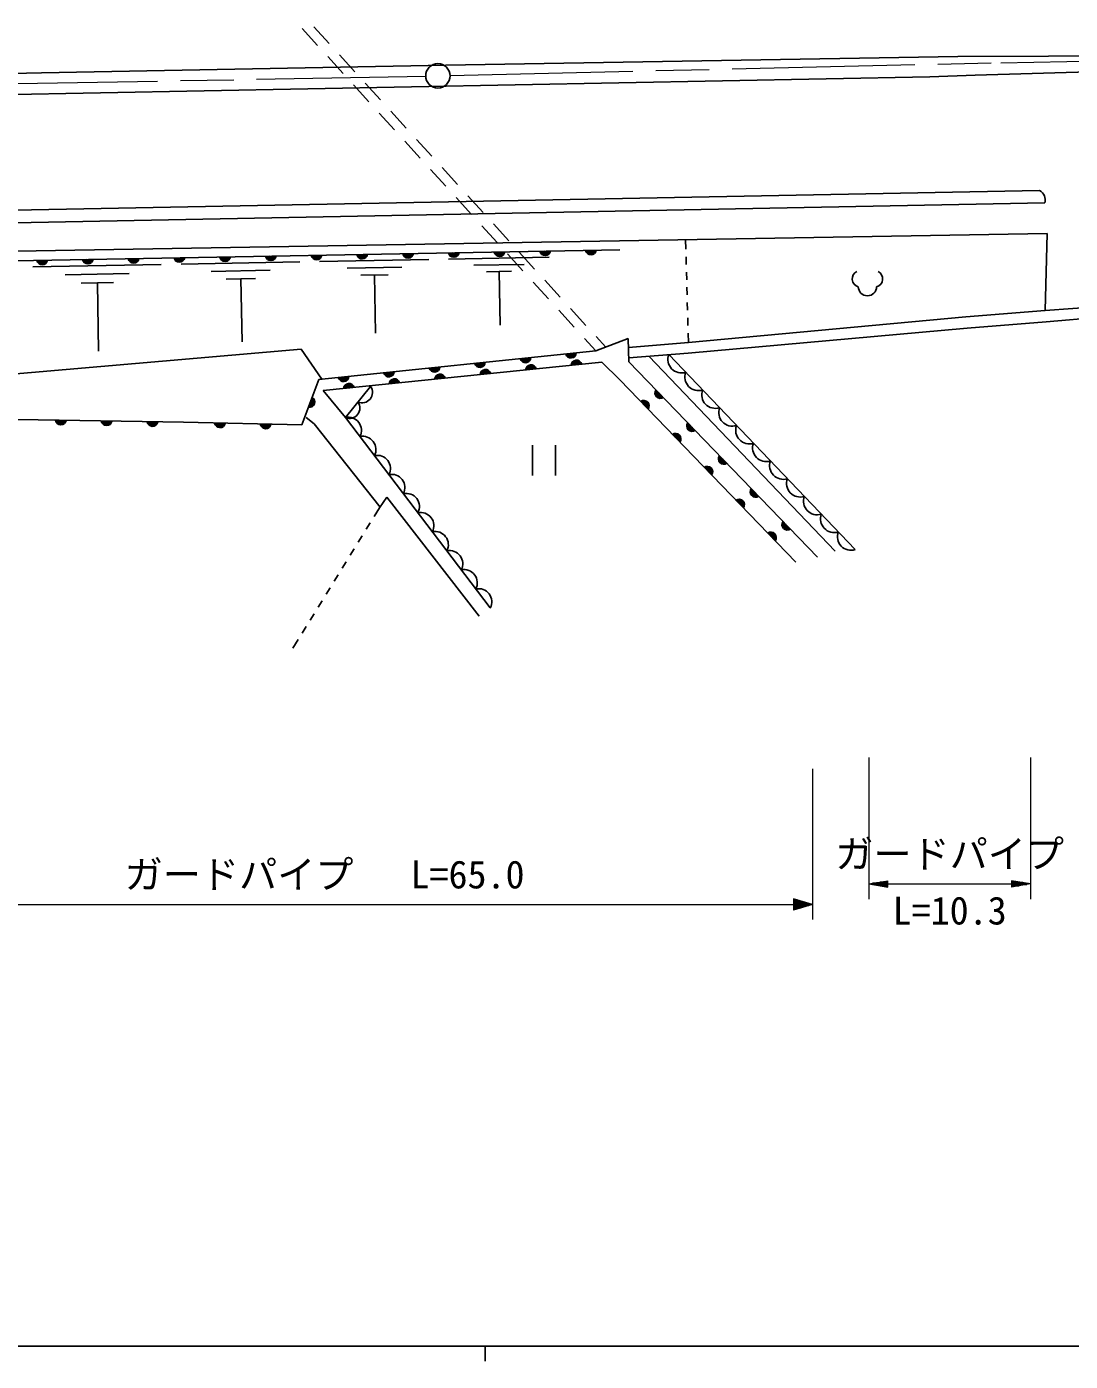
# Model space of a CAD drawing. Units: millimetres, scale not verified. Extents: x 40000 to 680000, y 20000 to 380000.
# Drawn here: x 237933 to 306379, y 204000 to 291545 of the extents above; entities that cross this region are included whole.
import ezdxf
from ezdxf.enums import TextEntityAlignment as Align

# ---------------------------------------------------------------- set-up
doc = ezdxf.new("R2010")
doc.units = ezdxf.units.MM
doc.header["$LTSCALE"] = 1000
doc.linetypes.add('CHAIN', pattern=[18.5, 12, -1.5, 3.5, -1.5])
for name, color, linetype, lineweight in [('M-BGD', 7, 'Continuous', 25), ('M-BMK', 2, 'CHAIN', 13), ('M-BMK-SRVR', 3, 'Continuous', 25), ('M-STR-HTXT', 7, 'Continuous', 13), ('M-STR-STRD', 7, 'Continuous', 25), ('M-TTL-BAND', 7, 'Continuous', 25)]:
    doc.layers.add(name, color=color, linetype=linetype, lineweight=lineweight)
doc.styles.add('ＭＳ ゴシック', font='')
doc.styles.get('ＭＳ ゴシック').set_extended_font_data('MS Gothic')

msp = doc.modelspace()

# ---------------------------------------------------------------- linework, layer by layer
at = {"layer": 'M-BGD'}
for p, q in [((256768, 291545), (257778, 290437)), ((255999, 291428), (257009, 290319)), ((257682, 289580), (258692, 288471)), ((258451, 289697), (259461, 288588)), ((259366, 287732), (260376, 286623)), ((260135, 287849), (261145, 286740)), ((261049, 285883), (262059, 284774)), ((261818, 286001), (262828, 284892)), ((262733, 284035), (263743, 282926)), ((263502, 284152), (264512, 283043)), ((264416, 282187), (265426, 281078)), ((265185, 282304), (266195, 281195)), ((266099, 280338), (267109, 279229)), ((266868, 280456), (267878, 279347)), ((267783, 278490), (268793, 277381)), ((268552, 278607), (269562, 277498)), ((224837, 276608), (304864, 277986)), ((281148, 277578), (281165, 276948)), ((304864, 277986), (304735, 272919)), ((231047, 276082), (276842, 276916)), ((270235, 276759), (271245, 275650)), ((238341, 275787), (246751, 275947)), ((248072, 275972), (255841, 276119)), ((257140, 276143), (264310, 276279)), ((258941, 275699), (262526, 275767)), ((265588, 276303), (272201, 276428)), ((267250, 275893), (270556, 275956)), ((269466, 276642), (270476, 275533)), ((281178, 276448), (281192, 275949)), ((240454, 275267), (244659, 275346)), ((250024, 275490), (253908, 275564)), ((251005, 274991), (252947, 275028)), ((251976, 275009), (252055, 270866)), ((259847, 275238), (261639, 275272)), ((260743, 275255), (260815, 271431)), ((268085, 275468), (269738, 275499)), ((268911, 275484), (268978, 271957)), ((271918, 274911), (272929, 273802)), ((281206, 275449), (281219, 274949)), ((241516, 274726), (243619, 274765)), ((242567, 274746), (242652, 270260)), ((271150, 274793), (272160, 273684)), ((281233, 274449), (281246, 273949)), ((304735, 272919), (322565, 274295)), ((281260, 273450), (281273, 272950)), ((304804, 272190), (322640, 273663)), ((272833, 272945), (273843, 271836)), ((273602, 273063), (274612, 271954)), ((281287, 272450), (281301, 271950)), ((281331, 270821), (299535, 272514)), ((299535, 272514), (304735, 272919)), ((281314, 271450), (281331, 270821)), ((281315, 270139), (299619, 271776)), ((299619, 271776), (304804, 272190)), ((274516, 271097), (275261, 270279)), ((275261, 270279), (277386, 271098)), ((275285, 271214), (275909, 270529)), ((277386, 271098), (277431, 269571)), ((281331, 270821), (277404, 270503)), ((233410, 268450), (255931, 270397)), ((255931, 270397), (257298, 268420)), ((257083, 268397), (275261, 270279)), ((281315, 270139), (277423, 269827)), ((278730, 269932), (290962, 257137)), ((280038, 270037), (292270, 257241)), ((275662, 269544), (257385, 267671)), ((276841, 268371), (275662, 269544)), ((277431, 269571), (289801, 256742)), ((255987, 265423), (257083, 268397)), ((258839, 265909), (260483, 267944)), ((288381, 256412), (276841, 268371)), ((258839, 265909), (257385, 267671)), ((226127, 265952), (248224, 265597)), ((248224, 265597), (255987, 265423)), ((256270, 265910), (256778, 265487)), ((256778, 265487), (261107, 260038)), ((268338, 253414), (258839, 265909)), ((271110, 264095), (271110, 262095)), ((272610, 264095), (272610, 262095)), ((261074, 259988), (261550, 260686)), ((261550, 260686), (267615, 252871)), ((261074, 259988), (260726, 259425)), ((260464, 259000), (260201, 258574)), ((259939, 258148), (259677, 257723)), ((259414, 257297), (259152, 256872)), ((258889, 256446), (258627, 256020)), ((258365, 255595), (258102, 255169)), ((257315, 253892), (257053, 253467)), ((257840, 254744), (257577, 254318)), ((256790, 253041), (256528, 252616)), ((256265, 252190), (256003, 251764)), ((255740, 251339), (255393, 250775))]:
    msp.add_line(p, q, dxfattribs=at)
for centre, radius, start, end in [((262942, 276717), 354, 189.84072, 352.24589), ((262942, 276717), 283, 192.06475, 350.02186), ((262942, 276717), 212, 195.81108, 346.27553), ((262942, 276717), 142, 203.52281, 338.5638), ((262942, 276717), 100, 213.84047, 328.24614), ((262942, 276717), 100, 213.84047, 328.24614), ((265942, 276772), 354, 189.84072, 352.24589), ((265942, 276772), 283, 192.06475, 350.02186), ((265942, 276772), 212, 195.81108, 346.27553), ((265942, 276772), 142, 203.52281, 338.5638), ((265942, 276772), 100, 213.84047, 328.24614), ((265942, 276772), 100, 213.84047, 328.24614), ((268941, 276826), 354, 189.84072, 352.24589), ((268941, 276826), 283, 192.06475, 350.02186), ((268941, 276826), 212, 195.81108, 346.27553), ((268941, 276826), 142, 203.52281, 338.5638), ((268941, 276826), 100, 213.84047, 328.24614), ((268941, 276826), 100, 213.84047, 328.24614), ((271941, 276881), 354, 189.84072, 352.24589), ((271941, 276881), 283, 192.06475, 350.02186), ((271941, 276881), 212, 195.81108, 346.27553), ((271941, 276881), 142, 203.52281, 338.5638), ((271941, 276881), 100, 213.84047, 328.24614), ((271941, 276881), 100, 213.84047, 328.24614), ((274940, 276935), 354, 189.84072, 352.24589), ((274940, 276935), 283, 192.06475, 350.02186), ((274940, 276935), 212, 195.81108, 346.27553), ((274940, 276935), 142, 203.52281, 338.5638), ((274940, 276935), 100, 213.84047, 328.24614), ((274940, 276935), 100, 213.84047, 328.24614), ((238946, 276280), 354, 189.84072, 352.24589), ((238946, 276280), 283, 192.06475, 350.02186), ((238946, 276280), 212, 195.81108, 346.27553), ((238946, 276280), 142, 203.52281, 338.5638), ((238946, 276280), 100, 213.84047, 328.24614), ((238946, 276280), 100, 213.84047, 328.24614), ((241945, 276335), 354, 189.84072, 352.24589), ((241945, 276335), 283, 192.06475, 350.02186), ((241945, 276335), 212, 195.81108, 346.27553), ((241945, 276335), 142, 203.52281, 338.5638), ((241945, 276335), 100, 213.84047, 328.24614), ((241945, 276335), 100, 213.84047, 328.24614), ((244945, 276389), 354, 189.84072, 352.24589), ((244945, 276389), 283, 192.06475, 350.02186), ((244945, 276389), 212, 195.81108, 346.27553), ((244945, 276389), 142, 203.52281, 338.5638), ((244945, 276389), 100, 213.84047, 328.24614), ((244945, 276389), 100, 213.84047, 328.24614), ((247944, 276444), 354, 189.84072, 352.24589), ((247944, 276444), 283, 192.06475, 350.02186), ((247944, 276444), 212, 195.81108, 346.27553), ((247944, 276444), 142, 203.52281, 338.5638), ((247944, 276444), 100, 213.84047, 328.24614), ((247944, 276444), 100, 213.84047, 328.24614), ((250944, 276498), 354, 189.84072, 352.24589), ((250944, 276498), 283, 192.06475, 350.02186), ((250944, 276498), 212, 195.81108, 346.27553), ((250944, 276498), 142, 203.52281, 338.5638), ((250944, 276498), 100, 213.84047, 328.24614), ((250944, 276498), 100, 213.84047, 328.24614), ((253943, 276553), 354, 189.84072, 352.24589), ((253943, 276553), 283, 192.06475, 350.02186), ((253943, 276553), 212, 195.81108, 346.27553), ((253943, 276553), 142, 203.52281, 338.5638), ((253943, 276553), 100, 213.84047, 328.24614), ((253943, 276553), 100, 213.84047, 328.24614), ((256943, 276608), 354, 189.84072, 352.24589), ((256943, 276608), 283, 192.06475, 350.02186), ((256943, 276608), 212, 195.81108, 346.27553), ((256943, 276608), 142, 203.52281, 338.5638), ((256943, 276608), 100, 213.84047, 328.24614), ((256943, 276608), 100, 213.84047, 328.24614), ((259943, 276662), 354, 189.84072, 352.24589), ((259943, 276662), 283, 192.06475, 350.02186), ((259943, 276662), 212, 195.81108, 346.27553), ((259943, 276662), 142, 203.52281, 338.5638), ((259943, 276662), 100, 213.84047, 328.24614), ((259943, 276662), 100, 213.84047, 328.24614), ((292610, 275010), 536, 116.08703, 255.33416), ((293538, 275010), 536, 284.66584, 63.91297), ((293074, 274491), 600, 180, 0), ((270642, 269856), 354, 194.70831, 357.11349), ((270642, 269856), 283, 196.93235, 354.88945), ((270642, 269856), 212, 200.67868, 351.14313), ((270642, 269856), 142, 208.39041, 343.4314), ((270642, 269856), 100, 218.70807, 333.11373), ((270642, 269856), 100, 218.70807, 333.11373), ((273627, 270165), 354, 194.70831, 357.11349), ((273627, 270165), 283, 196.93235, 354.88945), ((273627, 270165), 212, 200.67868, 351.14313), ((273627, 270165), 142, 208.39041, 343.4314), ((273627, 270165), 100, 218.70807, 333.11373), ((273627, 270165), 100, 218.70807, 333.11373), ((273990, 269318), 354, 14.64807, 177.05324), ((280881, 269730), 897, 159.99568, 287.42609), ((261690, 268929), 354, 194.70831, 357.11349), ((261690, 268929), 283, 196.93235, 354.88945), ((261690, 268929), 212, 200.67868, 351.14313), ((261690, 268929), 142, 208.39041, 343.4314), ((261690, 268929), 100, 218.70807, 333.11373), ((261690, 268929), 100, 218.70807, 333.11373), ((264674, 269238), 354, 194.70831, 357.11349), ((264674, 269238), 283, 196.93235, 354.88945), ((264674, 269238), 212, 200.67868, 351.14313), ((264674, 269238), 142, 208.39041, 343.4314), ((264674, 269238), 100, 218.70807, 333.11373), ((264674, 269238), 100, 218.70807, 333.11373), ((267658, 269547), 354, 194.70831, 357.11349), ((267658, 269547), 283, 196.93235, 354.88945), ((267658, 269547), 212, 200.67868, 351.14313), ((267658, 269547), 142, 208.39041, 343.4314), ((267658, 269547), 100, 218.70807, 333.11373), ((267658, 269547), 100, 218.70807, 333.11373), ((268021, 268706), 354, 14.64807, 177.05324), ((268021, 268706), 283, 16.8721, 174.82921), ((268021, 268706), 212, 20.61843, 171.08288), ((268021, 268706), 142, 28.33016, 163.37115), ((268021, 268706), 100, 38.64782, 153.05349), ((268021, 268706), 100, 38.64782, 153.05349), ((271005, 269012), 354, 14.64807, 177.05324), ((271005, 269012), 283, 16.8721, 174.82921), ((271005, 269012), 212, 20.61843, 171.08288), ((271005, 269012), 142, 28.33016, 163.37115), ((271005, 269012), 100, 38.64782, 153.05349), ((271005, 269012), 100, 38.64782, 153.05349), ((273990, 269318), 283, 16.8721, 174.82921), ((273990, 269318), 212, 20.61843, 171.08288), ((273990, 269318), 142, 28.33016, 163.37115), ((273990, 269318), 100, 38.64782, 153.05349), ((273990, 269318), 100, 38.64782, 153.05349), ((281993, 268567), 897, 159.99568, 287.42609), ((258706, 268620), 354, 194.70831, 357.11349), ((258706, 268620), 283, 196.93235, 354.88945), ((258706, 268620), 212, 200.67868, 351.14313), ((258706, 268620), 142, 208.39041, 343.4314), ((258706, 268620), 100, 218.70807, 333.11373), ((258706, 268620), 100, 218.70807, 333.11373), ((259068, 267789), 354, 14.64807, 177.05324), ((259068, 267789), 283, 16.8721, 174.82921), ((259068, 267789), 212, 20.61843, 171.08288), ((259068, 267789), 142, 28.33016, 163.37115), ((259068, 267789), 100, 38.64782, 153.05349), ((259068, 267789), 100, 38.64782, 153.05349), ((259934, 267547), 678, 246.25754, 35.86971), ((262052, 268095), 354, 14.64807, 177.05324), ((262052, 268095), 283, 16.8721, 174.82921), ((262052, 268095), 212, 20.61843, 171.08288), ((262052, 268095), 142, 28.33016, 163.37115), ((262052, 268095), 100, 38.64782, 153.05349), ((262052, 268095), 100, 38.64782, 153.05349), ((265037, 268400), 354, 14.64807, 177.05324), ((265037, 268400), 283, 16.8721, 174.82921), ((265037, 268400), 212, 20.61843, 171.08288), ((265037, 268400), 142, 28.33016, 163.37115), ((265037, 268400), 100, 38.64782, 153.05349), ((265037, 268400), 100, 38.64782, 153.05349), ((256484, 266929), 354, 258.56926, 60.97444), ((256484, 266929), 283, 260.7933, 58.7504), ((256484, 266929), 212, 264.53962, 55.00407), ((256484, 266929), 142, 272.25135, 47.29234), ((278406, 266672), 354, 322.77504, 125.18022), ((279490, 267513), 354, 142.75504, 305.16022), ((279490, 267513), 283, 144.97908, 302.93618), ((279490, 267513), 212, 148.7254, 299.18985), ((279490, 267513), 142, 156.43713, 291.47812), ((279490, 267513), 100, 166.7548, 281.16046), ((279490, 267513), 100, 166.7548, 281.16046), ((283105, 267403), 897, 159.99568, 287.42609), ((256484, 266929), 100, 282.56901, 36.97468), ((256484, 266929), 100, 282.56901, 36.97468), ((259112, 266529), 678, 246.25754, 35.86971), ((278406, 266672), 283, 324.99908, 122.95618), ((278406, 266672), 212, 328.74541, 119.20985), ((278406, 266672), 142, 336.45714, 111.49812), ((278406, 266672), 100, 346.7748, 101.18046), ((278406, 266672), 100, 346.7748, 101.18046), ((284217, 266240), 897, 159.99568, 287.42609), ((240176, 265781), 354, 187.87892, 350.2841), ((240176, 265781), 283, 190.10296, 348.06006), ((240176, 265781), 212, 193.84929, 344.31373), ((240176, 265781), 142, 201.56101, 336.602), ((240176, 265781), 100, 211.87868, 326.28434), ((240176, 265781), 100, 211.87868, 326.28434), ((243175, 265732), 354, 187.87892, 350.2841), ((243175, 265732), 283, 190.10296, 348.06006), ((243175, 265732), 212, 193.84929, 344.31373), ((243175, 265732), 142, 201.56101, 336.602), ((243175, 265732), 100, 211.87868, 326.28434), ((243175, 265732), 100, 211.87868, 326.28434), ((246175, 265684), 354, 187.87892, 350.2841), ((246175, 265684), 283, 190.10296, 348.06006), ((246175, 265684), 212, 193.84929, 344.31373), ((246175, 265684), 142, 201.56101, 336.602), ((246175, 265684), 100, 211.87868, 326.28434), ((246175, 265684), 100, 211.87868, 326.28434), ((250607, 265598), 354, 187.51077, 349.91595), ((250607, 265598), 283, 189.73481, 347.69191), ((250607, 265598), 212, 193.48114, 343.94558), ((250607, 265598), 142, 201.19286, 336.23385), ((250607, 265598), 100, 211.51053, 325.91619), ((250607, 265598), 100, 211.51053, 325.91619), ((253606, 265531), 354, 187.51077, 349.91595), ((253606, 265531), 283, 189.73481, 347.69191), ((253606, 265531), 212, 193.48114, 343.94558), ((253606, 265531), 142, 201.19286, 336.23385), ((253606, 265531), 100, 211.51053, 325.91619), ((253606, 265531), 100, 211.51053, 325.91619), ((259023, 265063), 866, 332.23922, 102.24572), ((281572, 265354), 354, 142.75504, 305.16022), ((281572, 265354), 283, 144.97908, 302.93618), ((281572, 265354), 212, 148.7254, 299.18985), ((281572, 265354), 142, 156.43713, 291.47812), ((281572, 265354), 100, 166.7548, 281.16046), ((281572, 265354), 100, 166.7548, 281.16046), ((285329, 265077), 897, 159.99568, 287.42609), ((259973, 263813), 866, 332.23922, 102.24572), ((280489, 264513), 354, 322.77504, 125.18022), ((280489, 264513), 283, 324.99908, 122.95618), ((280489, 264513), 212, 328.74541, 119.20985), ((280489, 264513), 142, 336.45714, 111.49812), ((280489, 264513), 100, 346.7748, 101.18046), ((280489, 264513), 100, 346.7748, 101.18046), ((286441, 263914), 897, 159.99568, 287.42609), ((260923, 262564), 866, 332.23922, 102.24572), ((282572, 262354), 354, 322.77504, 125.18022), ((282572, 262354), 283, 324.99908, 122.95618), ((283655, 263194), 354, 142.75504, 305.16022), ((283655, 263194), 283, 144.97908, 302.93618), ((283655, 263194), 212, 148.7254, 299.18985), ((283655, 263194), 142, 156.43713, 291.47812), ((283655, 263194), 100, 166.7548, 281.16046), ((283655, 263194), 100, 166.7548, 281.16046), ((287553, 262750), 897, 159.99568, 287.42609), ((261873, 261314), 866, 332.23922, 102.24572), ((282572, 262354), 212, 328.74541, 119.20985), ((282572, 262354), 142, 336.45714, 111.49812), ((282572, 262354), 100, 346.7748, 101.18046), ((282572, 262354), 100, 346.7748, 101.18046), ((288665, 261587), 897, 159.99568, 287.42609), ((262822, 260065), 866, 332.23922, 102.24572), ((285737, 261034), 354, 142.75504, 305.16022), ((285737, 261034), 283, 144.97908, 302.93618), ((285737, 261034), 212, 148.7254, 299.18985), ((285737, 261034), 142, 156.43713, 291.47812), ((285737, 261034), 100, 166.7548, 281.16046), ((285737, 261034), 100, 166.7548, 281.16046), ((284655, 260195), 354, 322.77504, 125.18022), ((284655, 260195), 283, 324.99908, 122.95618), ((284655, 260195), 212, 328.74541, 119.20985), ((284655, 260195), 142, 336.45714, 111.49812), ((284655, 260195), 100, 346.7748, 101.18046), ((284655, 260195), 100, 346.7748, 101.18046), ((289777, 260424), 897, 159.99568, 287.42609), ((263772, 258815), 866, 332.23922, 102.24572), ((290889, 259261), 897, 159.99568, 287.42609), ((264722, 257566), 866, 332.23922, 102.24572), ((286738, 258036), 354, 322.77504, 125.18022), ((286738, 258036), 283, 324.99908, 122.95618), ((287820, 258875), 354, 142.75504, 305.16022), ((287820, 258875), 283, 144.97908, 302.93618), ((287820, 258875), 212, 148.7254, 299.18985), ((287820, 258875), 142, 156.43713, 291.47812), ((287820, 258875), 100, 166.7548, 281.16046), ((287820, 258875), 100, 166.7548, 281.16046), ((292001, 258098), 897, 159.99568, 287.42609), ((286738, 258036), 212, 328.74541, 119.20985), ((286738, 258036), 142, 336.45714, 111.49812), ((286738, 258036), 100, 346.7748, 101.18046), ((286738, 258036), 100, 346.7748, 101.18046), ((265672, 256316), 866, 332.23922, 102.24572), ((266622, 255067), 866, 332.23922, 102.24572), ((267572, 253817), 866, 332.23922, 102.24572)]:
    msp.add_arc(centre, radius, start, end, dxfattribs=at)
at = {"layer": 'M-BMK'}
for p, q in [((265701, 288348), (301822, 289185)), ((301822, 289185), (315058, 289422)), ((234514, 287760), (264102, 288299))]:
    msp.add_line(p, q, dxfattribs=at)
at = {"layer": 'M-BMK-SRVR'}
msp.add_circle((264901, 288322), 800, dxfattribs=at)
at = {"layer": 'M-STR-HTXT'}
for p, q in [((293162, 243616), (293162, 234315)), ((303773, 243616), (303773, 234315)), ((289475, 242869), (289475, 232970)), ((293162, 235315), (294412, 235523)), ((294412, 235106), (294412, 235523)), ((303773, 235315), (302523, 235523)), ((302523, 235523), (302523, 235106)), ((293162, 235315), (294412, 235106)), ((293162, 235315), (294412, 235315)), ((294412, 235356), (293412, 235356)), ((294412, 235273), (293412, 235273)), ((293662, 235398), (294412, 235398)), ((293662, 235231), (294412, 235231)), ((294412, 235440), (293912, 235440)), ((294412, 235190), (293912, 235190)), ((294162, 235481), (294412, 235481)), ((294162, 235148), (294412, 235148)), ((294412, 235315), (302523, 235315)), ((302773, 235481), (302523, 235481)), ((302523, 235440), (303023, 235440)), ((303273, 235398), (302523, 235398)), ((302523, 235356), (303523, 235356)), ((303773, 235315), (302523, 235106)), ((303773, 235315), (302523, 235315)), ((302523, 235273), (303523, 235273)), ((303273, 235231), (302523, 235231)), ((302523, 235190), (303023, 235190)), ((302773, 235148), (302523, 235148)), ((226722, 233970), (288225, 233970)), ((289475, 233970), (288225, 234345)), ((288225, 234345), (288225, 233595)), ((288475, 234270), (288225, 234270)), ((288225, 234195), (288725, 234195)), ((288975, 234120), (288225, 234120)), ((288225, 234045), (289225, 234045)), ((289475, 233970), (288225, 233595)), ((289475, 233970), (288225, 233970)), ((288225, 233895), (289225, 233895)), ((288975, 233820), (288225, 233820)), ((288225, 233745), (288725, 233745)), ((288475, 233670), (288225, 233670))]:
    msp.add_line(p, q, dxfattribs=at)
at = {"layer": 'M-STR-STRD'}
for p, q in [((354512, 289832), (304953, 289617)), ((265414, 289024), (238913, 288516)), ((265414, 289024), (299012, 289580)), ((299012, 289580), (304953, 289617)), ((300140, 288368), (320786, 288939)), ((206251, 286504), (297164, 288262)), ((210232, 287928), (238913, 288516)), ((297164, 288262), (300140, 288368)), ((140112, 277634), (304357, 280796)), ((140127, 276824), (304718, 279985))]:
    msp.add_line(p, q, dxfattribs=at)
msp.add_arc((304031, 280164), 711, 345.35985, 62.64836, dxfattribs=at)
at = {"layer": 'M-TTL-BAND'}
for p, q in [((40000, 205000), (579000, 205000)), ((268000, 205000), (268000, 204000))]:
    msp.add_line(p, q, dxfattribs=at)

# ---------------------------------------------------------------- texts
at = {"layer": 'M-STR-HTXT', "style": 'ＭＳ ゴシック'}
for s, p in [('ガードパイプ', (298467, 235815)), ('ガードパイプ   L=65.0', (257474, 234470)), ('L=10.3', (298467, 232102))]:
    msp.add_text(s, height=1833, dxfattribs=at).set_placement(p, align=Align.BOTTOM_CENTER)

doc.saveas('drawing.dxf')
